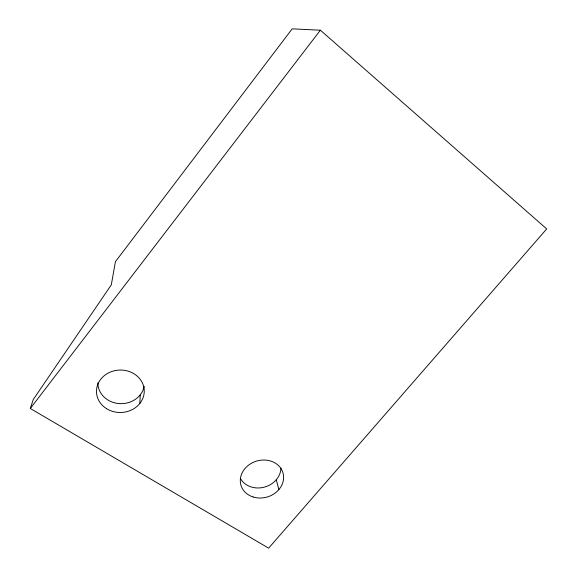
<?xml version="1.0" encoding="UTF-8"?>
<svg xmlns="http://www.w3.org/2000/svg" width="577" height="577" viewBox="0 0 577 577"><rect width="100%" height="100%" fill="white"/><g stroke="black" fill="none" stroke-linecap="round" stroke-linejoin="round"><path stroke-width="0.87" d="M139.822 403.467L140.225 394.834M30.3 408.48L33.242 399.565L111.318 284.836L115.414 261.684L292.186 28.85L320.386 30.199L546.7 228.925L268.637 548.15L30.3 408.48L320.386 30.199M276.289 479.732L278.85 489.613M144.207 386.33A23.347 20.815 -1.3 0 1 119.122 403.59A23.347 20.815 -1.3 0 1 97.874 382.818M280.934 468.221A21.436 18.428 -16.4 0 1 263.992 487.226A21.436 18.428 -16.4 0 1 240.443 478.448M253.13 496.985A21.904 18.731 -16.5 0 0 283.502 475.441A21.904 18.731 -16.5 0 0 249.221 464.658A21.904 18.731 -16.5 0 0 253.13 496.985M106.42 408.595A23.895 21.226 -1.6 0 0 144.135 393.226A23.895 21.226 -1.6 0 0 110.517 371.992A23.895 21.226 -1.6 0 0 106.42 408.595"/></g></svg>
